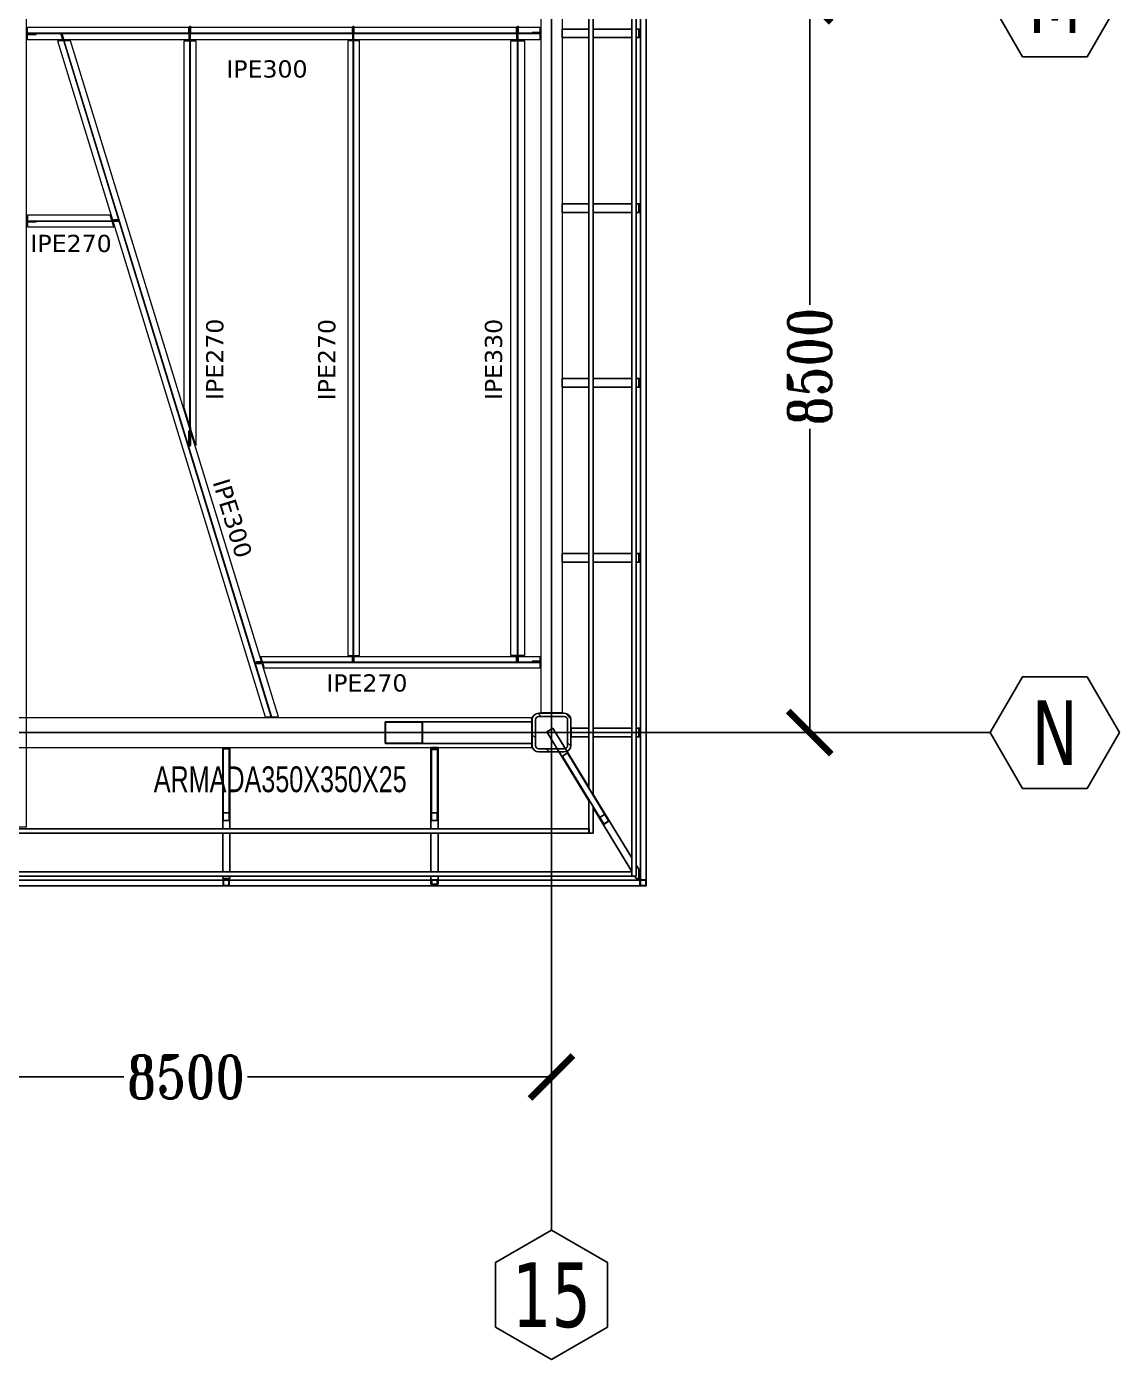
# Model space of a CAD drawing. Header units: millimetres. Extents: x -1702 to 79495, y -21906 to 33736.
# Drawn here: x 66798 to 79495, y -7280 to 8200 of the extents above; entities that cross this region are included whole.
import ezdxf
from ezdxf.enums import TextEntityAlignment as Align

# ---------------------------------------------------------------- set-up
doc = ezdxf.new("R2010")
doc.units = ezdxf.units.MM
doc.header["$LTSCALE"] = 0.9
for name, color, linetype, lineweight in [('0-1', 7, 'Continuous', 5), ('A_ALMA', 8, 'Continuous', 5), ('E_COLUMNAS-1', 254, 'Continuous', 25), ('E_COLUMNAS-2', 1, 'Continuous', 9), ('E_COLUMNAS-3', 1, 'Continuous', 35), ('E_COLUMNAS-4', 1, 'Continuous', 25), ('E_TEXTO', 3, 'Continuous', 9), ('E_VIGAS', 8, 'Continuous', 9), ('E_VIGAS-1', 5, 'Continuous', 25), ('E_VIGAS-2', 10, 'Continuous', 25), ('E_VIGAS-3', 5, 'Continuous', 25), ('HCB-VIGAS', 4, 'Continuous', 15), ('S-COLS-HDLN-1', 52, 'Continuous', 9), ('VIGAS_HCB', 4, 'Continuous', 15)]:
    doc.layers.add(name, color=color, linetype=linetype, lineweight=lineweight)
for name, color, linetype in [('COTAS', 8, 'Continuous'), ('HCB-EJES', 1, 'Continuous'), ('HCB-ROTULOS', 2, 'Continuous')]:
    doc.layers.add(name, color=color, linetype=linetype)
doc.styles.add('Arial Narrow', font='', dxfattribs={"width": 0.85, "height": 0.3})
doc.styles.add('ROMANT', font='romant.shx', dxfattribs={"width": 0.8})
doc.styles.add('VERDANA', font='verdana.ttf')
doc.styles.get('Arial Narrow').set_extended_font_data('Arial Narrow')
doc.dimstyles.new('1.125', dxfattribs={"dimscale": 0, "dimtxt": 500, "dimasz": 500, "dimexe": 4, "dimexo": 4, "dimgap": 15, "dimtad": 0, "dimdec": 0, "dimzin": 4, "dimdsep": 46, "dimtxsty": 'ROMANT', "dimblk": 'ARCHTICK', "dimcen": -10, "dimclrd": 256, "dimclrt": 3, "dimadec": 0, "dimazin": 0, "dimtfac": 1, "dimtdec": 0, "dimtix": 1, "dimtmove": 0, "dimatfit": 0, "dimldrblk": 'OBLIQUE', "dimfxl": 0.05, "dimtolj": 1, "dimtzin": 0, "dimarcsym": 0})

# ---------------------------------------------------------------- blocks, each defined once
blk = doc.blocks.new('EST_SFM_VIGA-METALICA-SECCION-C - EST_SFM_VIGA-METALICA-UPN100-1529792-_42_00m_N_E_-NIVEL-11 DOC')
at = {"layer": 'E_VIGAS-2'}
for p, q in [((13.831, 0.032), (-13.129, 0.032)), ((14.268, 0.032), (13.965, 0.032)), ((14.269, 0.032), (14.269, -0.018)), ((-13.047, -0.018), (13.749, -0.018)), ((13.882, -0.018), (14.269, -0.018))]:
    blk.add_line(p, q, dxfattribs=at)
blk = doc.blocks.new('EST_SFM_VIGA-METALICA-SECCION-C - EST_SFM_VIGA-METALICA-UPN100-1530878-_42_00m_N_E_-NIVEL-11 DOC')
at = {"layer": 'E_VIGAS-2'}
for p, q in [((14.54, 0.018), (-14.294, 0.018)), ((14.54, 0.018), (14.54, -0.032)), ((-14.294, -0.032), (14.54, -0.032))]:
    blk.add_line(p, q, dxfattribs=at)
blk = doc.blocks.new('EST_SFM_VIGA-METALICA-SECCION-C - EST_SFM_VIGA-METALICA-UPN160-1529890-_42_00m_N_E_-NIVEL-11 DOC')
at = {"layer": 'E_VIGAS-1'}
for p, q in [((14.442, 0.018), (-14.49, 0.018)), ((14.506, 0.018), (14.5, 0.018)), ((14.506, 0.018), (14.506, 0.013)), ((-14.485, -0.047), (14.437, -0.047)), ((14.438, -0.047), (14.504, -0.047))]:
    blk.add_line(p, q, dxfattribs=at)
blk = doc.blocks.new('EST_SFM_VIGA-METALICA-SECCION-C - EST_SFM_VIGA-METALICA-UPN100-1527742-_42_00m_N_E_-NIVEL-11 DOC')
at = {"layer": 'E_VIGAS-2'}
for p, q in [((34.044, 0.018), (-34.827, 0.018)), ((34.044, 0.018), (34.044, -0.032)), ((-34.827, -0.032), (34.044, -0.032))]:
    blk.add_line(p, q, dxfattribs=at)
blk = doc.blocks.new('EST_SFM_VIGA-METALICA-SECCION-C - EST_SFM_VIGA-METALICA-UPN100-1527772-_42_00m_N_E_-NIVEL-11 DOC')
at = {"layer": 'E_VIGAS-2'}
for p, q in [((34.942, 0.032), (-34.929, 0.032)), ((34.942, 0.032), (34.942, -0.018)), ((-34.929, -0.018), (34.942, -0.018))]:
    blk.add_line(p, q, dxfattribs=at)
blk = doc.blocks.new('EST_SFM_VIGA-METALICA-SECCION-C - EST_SFM_VIGA-METALICA-UPN160-1579051-_42_00m_N_E_-NIVEL-11 DOC')
at = {"layer": 'E_VIGAS-1'}
for p, q in [((30.107, 0.047), (-30.264, 0.047)), ((30.175, 0.047), (30.109, 0.047)), ((32.521, 0.047), (30.176, 0.047)), ((34.951, 0.047), (32.603, 0.047)), ((34.955, 0.047), (34.952, 0.047)), ((34.955, 0.047), (34.955, -0.016)), ((-30.269, -0.018), (30.113, -0.018)), ((30.171, -0.018), (32.533, -0.018)), ((32.591, -0.018), (34.955, -0.018))]:
    blk.add_line(p, q, dxfattribs=at)
blk = doc.blocks.new('EST_SCM_COLUMNA-METALICA-SECCION-CUADRADA - EST_SCM_COLUMNA-TUBULAR-CUADRADA_PTEØ_70x70 e_3mm-1587241-_42_00m_N_E_-NIVEL-11 DOC')
at = {"layer": 'E_COLUMNAS-1'}
for p, q in [((-0.035, 0.029), (-0.035, -0.029)), ((-0.032, -0.029), (-0.032, 0.029)), ((0.029, 0.035), (-0.029, 0.035)), ((-0.029, 0.032), (0.029, 0.032)), ((0.032, 0.029), (0.032, -0.029)), ((0.035, -0.029), (0.035, 0.029)), ((0.029, -0.032), (-0.029, -0.032)), ((-0.029, -0.035), (0.029, -0.035))]:
    blk.add_line(p, q, dxfattribs=at)
for centre, radius, start, end in [((-0.029, 0.029), 0.006, 90, 180), ((-0.029, 0.029), 0.003, 90, 180), ((0.029, 0.029), 0.006, 360, 90), ((0.029, 0.029), 0.003, 0, 90), ((-0.029, -0.029), 0.006, 180, 270), ((-0.029, -0.029), 0.003, 180, 270), ((0.029, -0.029), 0.006, 270, 360), ((0.029, -0.029), 0.003, 270, 360), ((0.029, -0.029), 0.006, 280, 350), ((0.029, -0.029), 0.003, 300, 330)]:
    blk.add_arc(centre, radius, start, end, dxfattribs=at)
blk = doc.blocks.new('EST_SCM_COLUMNA-METALICA-SECCION-CUADRADA - EST_SCM_COLUMNA-TUBULAR-CUADRADA_PTEØ_70x70 e_3mm-V5-_42_00m_N_E_-NIVEL-11 DOC')
at = {"layer": 'E_COLUMNAS-1'}
for p, q in [((-0.035, 0.029), (-0.035, -0.029)), ((-0.032, -0.029), (-0.032, 0.029)), ((0.029, 0.035), (-0.029, 0.035)), ((-0.029, 0.032), (0.029, 0.032)), ((0.032, 0.029), (0.032, -0.029)), ((0.035, -0.029), (0.035, 0.029)), ((0.029, -0.032), (-0.029, -0.032)), ((-0.029, -0.035), (0.029, -0.035))]:
    blk.add_line(p, q, dxfattribs=at)
for centre, radius, start, end in [((-0.029, 0.029), 0.006, 90, 180), ((-0.029, 0.029), 0.003, 90, 180), ((0.029, 0.029), 0.006, 360, 90), ((0.029, 0.029), 0.003, 0, 90), ((-0.029, -0.029), 0.006, 180, 270), ((-0.029, -0.029), 0.006, 190, 270), ((-0.029, -0.029), 0.003, 180, 270), ((-0.029, -0.029), 0.003, 210, 270), ((0.029, -0.029), 0.006, 270, 360), ((0.029, -0.029), 0.003, 270, 360), ((0.029, -0.029), 0.006, 270, 350), ((0.029, -0.029), 0.003, 270, 330)]:
    blk.add_arc(centre, radius, start, end, dxfattribs=at)
blk = doc.blocks.new('EST_SCM_COLUMNA-METALICA-SECCION-CUADRADA - EST_SCM_COLUMNA-TUBULAR-CUADRADA_PTEØ_70x70 e_3mm-V10-_42_00m_N_E_-NIVEL-11 DOC')
at = {"layer": 'E_COLUMNAS-2'}
h = blk.add_hatch(dxfattribs=at)
h.set_pattern_fill('FP_5', color=256, style=0, pattern_type=2)
h.set_pattern_definition([(315, (-7.522, 138.917), (0.15909903, 0.15909903), [])])
h.paths.add_polyline_path([(-0.029, 0.035), (-0.033, 0.033), (-0.035, 0.029), (-0.031, 0.031)])
h.paths.add_polyline_path([(0.029, 0.035), (0.031, 0.031), (0.035, 0.029), (0.033, 0.033)])
h.paths.add_polyline_path([(-0.02, 0.035), (-0.029, 0.035), (-0.029, 0.032), (0.029, 0.032), (0.029, 0.035)])
h.paths.add_polyline_path([(0.035, -0.029), (0.031, -0.031), (0.029, -0.035), (0.033, -0.033)])
h.paths.add_polyline_path([(0.032, 0.029), (0.032, -0.029), (0.035, -0.029), (0.035, 0.029)])
h.paths.add_polyline_path([(-0.035, -0.029), (-0.033, -0.033), (-0.029, -0.035), (-0.031, -0.031)])
h.paths.add_polyline_path([(-0.035, 0.029), (-0.035, -0.029), (-0.032, -0.029), (-0.032, 0.029)])
h.paths.add_polyline_path([(0.029, -0.032), (-0.029, -0.032), (-0.029, -0.035), (0.029, -0.035)])
at = {"layer": 'E_COLUMNAS-1'}
for p, q in [((-0.035, 0.029), (-0.035, -0.029)), ((-0.032, -0.029), (-0.032, 0.029)), ((0.029, 0.035), (-0.029, 0.035)), ((-0.029, 0.032), (0.029, 0.032)), ((0.032, 0.029), (0.032, -0.029)), ((0.035, -0.029), (0.035, 0.029)), ((0.029, -0.032), (-0.029, -0.032)), ((-0.029, -0.035), (0.029, -0.035))]:
    blk.add_line(p, q, dxfattribs=at)
for centre, radius, start, end in [((-0.029, 0.029), 0.006, 90, 180), ((-0.029, 0.029), 0.003, 90, 180), ((0.029, 0.029), 0.006, 360, 90), ((0.029, 0.029), 0.003, 0, 90), ((-0.029, -0.029), 0.006, 180, 270), ((-0.029, -0.029), 0.003, 180, 270), ((0.029, -0.029), 0.006, 270, 360), ((0.029, -0.029), 0.003, 270, 360)]:
    blk.add_arc(centre, radius, start, end, dxfattribs=at)
blk = doc.blocks.new('DCTIB_CNI_EST_MOD-1A-FAC_0001_rvt-1-_42_00m_N_E_-NIVEL-11 DOC')
at = {"layer": 'E_VIGAS-1'}
for p, q in [((-6.038, 148.735), (-6.038, 148.835)), ((-6.038, 148.835), (-5.727, 148.835)), ((-5.677, 148.835), (-5.227, 148.835)), ((-5.177, 148.835), (-5.149, 148.835)), ((-5.149, 148.835), (-5.149, 148.735)), ((-5.149, 148.835), (-5.148, 148.835)), ((-5.149, 148.735), (-5.149, 148.835)), ((-5.129, 148.835), (-5.148, 148.835)), ((-5.148, 148.835), (-5.148, 148.798)), ((-5.148, 148.788), (-5.143, 148.788)), ((-5.143, 148.788), (-5.148, 148.788)), ((-5.148, 148.788), (-5.143, 148.788)), ((-5.143, 148.782), (-5.148, 148.782)), ((-5.143, 148.782), (-5.148, 148.782)), ((-5.148, 148.782), (-5.143, 148.782)), ((-5.148, 148.772), (-5.148, 148.735)), ((-5.143, 148.788), (-5.129, 148.788)), ((-5.129, 148.782), (-5.143, 148.782)), ((-6.038, 148.735), (-5.727, 148.735)), ((-5.677, 148.735), (-5.227, 148.735)), ((-5.177, 148.735), (-5.149, 148.735)), ((-5.148, 148.735), (-5.149, 148.735)), ((-5.148, 148.735), (-5.129, 148.735)), ((-6.037, 146.704), (-6.037, 146.804)), ((-5.727, 146.804), (-6.037, 146.804)), ((-5.227, 146.804), (-5.677, 146.804)), ((-5.149, 146.804), (-5.177, 146.804)), ((-5.149, 146.804), (-5.149, 146.704)), ((-5.149, 146.704), (-5.149, 146.804)), ((-5.149, 146.804), (-5.148, 146.804)), ((-5.148, 146.804), (-5.148, 146.767)), ((-5.129, 146.804), (-5.148, 146.804)), ((-5.148, 146.757), (-5.143, 146.757)), ((-5.143, 146.757), (-5.148, 146.757)), ((-5.148, 146.757), (-5.143, 146.757)), ((-5.143, 146.757), (-5.129, 146.757)), ((-5.727, 146.704), (-6.037, 146.704)), ((-5.227, 146.704), (-5.677, 146.704)), ((-5.149, 146.704), (-5.177, 146.704)), ((-5.148, 146.704), (-5.149, 146.704)), ((-5.143, 146.752), (-5.148, 146.752)), ((-5.143, 146.752), (-5.148, 146.752)), ((-5.148, 146.752), (-5.143, 146.752)), ((-5.148, 146.742), (-5.148, 146.704)), ((-5.148, 146.704), (-5.129, 146.704)), ((-5.129, 146.752), (-5.143, 146.752)), ((-6.038, 144.674), (-6.038, 144.774)), ((-6.038, 144.774), (-5.727, 144.774)), ((-5.677, 144.774), (-5.227, 144.774)), ((-5.177, 144.774), (-5.149, 144.774)), ((-5.149, 144.774), (-5.149, 144.674)), ((-5.149, 144.774), (-5.148, 144.774)), ((-5.149, 144.674), (-5.149, 144.774)), ((-5.129, 144.774), (-5.148, 144.774)), ((-5.148, 144.774), (-5.148, 144.736)), ((-6.038, 144.674), (-5.727, 144.674)), ((-5.677, 144.674), (-5.227, 144.674)), ((-5.177, 144.674), (-5.149, 144.674)), ((-5.148, 144.674), (-5.149, 144.674)), ((-5.148, 144.726), (-5.143, 144.726)), ((-5.143, 144.726), (-5.148, 144.726)), ((-5.148, 144.726), (-5.143, 144.726)), ((-5.143, 144.721), (-5.148, 144.721)), ((-5.143, 144.721), (-5.148, 144.721)), ((-5.148, 144.721), (-5.143, 144.721)), ((-5.148, 144.711), (-5.148, 144.674)), ((-5.148, 144.674), (-5.129, 144.674)), ((-5.143, 144.726), (-5.129, 144.726)), ((-5.129, 144.721), (-5.143, 144.721)), ((-6.037, 142.643), (-6.037, 142.743)), ((-5.727, 142.743), (-6.037, 142.743)), ((-5.227, 142.743), (-5.677, 142.743)), ((-5.149, 142.743), (-5.177, 142.743)), ((-5.149, 142.743), (-5.149, 142.643)), ((-5.149, 142.643), (-5.149, 142.743)), ((-5.149, 142.743), (-5.148, 142.743)), ((-5.148, 142.743), (-5.148, 142.706)), ((-5.129, 142.743), (-5.148, 142.743)), ((-5.727, 142.643), (-6.037, 142.643)), ((-5.227, 142.643), (-5.677, 142.643)), ((-5.149, 142.643), (-5.177, 142.643)), ((-5.148, 142.643), (-5.149, 142.643)), ((-5.148, 142.696), (-5.143, 142.696)), ((-5.143, 142.696), (-5.148, 142.696)), ((-5.148, 142.696), (-5.143, 142.696)), ((-5.143, 142.69), (-5.148, 142.69)), ((-5.143, 142.69), (-5.148, 142.69)), ((-5.148, 142.69), (-5.143, 142.69)), ((-5.148, 142.68), (-5.148, 142.643)), ((-5.148, 142.643), (-5.129, 142.643)), ((-5.143, 142.696), (-5.129, 142.696)), ((-5.129, 142.69), (-5.143, 142.69)), ((-6.215, 140.67), (-6.145, 140.712)), ((-6.215, 140.67), (-5.727, 139.869)), ((-6.145, 140.712), (-5.727, 140.027)), ((-5.934, 140.612), (-5.934, 140.712)), ((-5.934, 140.712), (-5.727, 140.712)), ((-5.934, 140.612), (-5.727, 140.612)), ((-5.677, 140.712), (-5.227, 140.712)), ((-5.677, 140.612), (-5.227, 140.612)), ((-5.177, 140.712), (-5.149, 140.712)), ((-5.177, 140.612), (-5.149, 140.612)), ((-5.149, 140.712), (-5.149, 140.612)), ((-5.149, 140.712), (-5.148, 140.712)), ((-5.149, 140.612), (-5.149, 140.712)), ((-5.148, 140.612), (-5.149, 140.612)), ((-5.129, 140.712), (-5.148, 140.712)), ((-5.148, 140.712), (-5.148, 140.675)), ((-5.148, 140.665), (-5.143, 140.665)), ((-5.143, 140.665), (-5.148, 140.665)), ((-5.148, 140.665), (-5.143, 140.665)), ((-5.143, 140.66), (-5.148, 140.66)), ((-5.143, 140.66), (-5.148, 140.66)), ((-5.148, 140.66), (-5.143, 140.66)), ((-5.148, 140.65), (-5.148, 140.612)), ((-5.148, 140.612), (-5.129, 140.612)), ((-5.143, 140.665), (-5.129, 140.665)), ((-5.129, 140.66), (-5.143, 140.66)), ((-9.983, 140.487), (-9.901, 140.487)), ((-9.983, 140.487), (-9.983, 139.545)), ((-9.977, 140.468), (-9.977, 139.727)), ((-9.91, 140.472), (-9.974, 140.472)), ((-9.907, 139.727), (-9.907, 140.468)), ((-9.901, 140.487), (-9.901, 139.545)), ((-7.563, 140.488), (-7.535, 140.488)), ((-7.563, 140.487), (-7.481, 140.487)), ((-7.563, 139.545), (-7.563, 140.487)), ((-7.557, 140.464), (-7.557, 139.727)), ((-7.49, 140.468), (-7.554, 140.468)), ((-7.525, 140.488), (-7.525, 140.487)), ((-7.519, 140.488), (-7.525, 140.488)), ((-7.52, 140.487), (-7.52, 140.488)), ((-7.509, 140.488), (-7.481, 140.488)), ((-7.487, 139.727), (-7.487, 140.464)), ((-7.481, 139.545), (-7.481, 140.487)), ((-5.979, 140.423), (-6.033, 140.389)), ((-5.542, 139.711), (-5.974, 140.421)), ((-6.034, 140.384), (-5.602, 139.675)), ((-5.677, 139.944), (-5.227, 139.206)), ((-9.977, 139.727), (-9.977, 139.645)), ((-9.976, 139.731), (-9.976, 139.727)), ((-9.976, 139.645), (-9.976, 139.727)), ((-9.976, 139.652), (-9.976, 139.645)), ((-9.91, 139.731), (-9.974, 139.731)), ((-9.974, 139.729), (-9.91, 139.729)), ((-9.91, 139.643), (-9.974, 139.643)), ((-9.974, 139.641), (-9.91, 139.641)), ((-9.909, 139.727), (-9.909, 139.731)), ((-9.909, 139.727), (-9.909, 139.645)), ((-9.909, 139.645), (-9.909, 139.652)), ((-9.907, 139.645), (-9.907, 139.727)), ((-7.557, 139.727), (-7.557, 139.645)), ((-7.556, 139.731), (-7.556, 139.727)), ((-7.556, 139.645), (-7.556, 139.727)), ((-7.556, 139.652), (-7.556, 139.645)), ((-7.49, 139.731), (-7.554, 139.731)), ((-7.554, 139.729), (-7.49, 139.729)), ((-7.49, 139.643), (-7.554, 139.643)), ((-7.554, 139.641), (-7.49, 139.641)), ((-7.489, 139.727), (-7.489, 139.731)), ((-7.489, 139.727), (-7.489, 139.645)), ((-7.489, 139.645), (-7.489, 139.652)), ((-7.487, 139.645), (-7.487, 139.727)), ((-5.677, 139.787), (-5.227, 139.048)), ((-5.602, 139.679), (-5.6, 139.676)), ((-5.602, 139.675), (-5.556, 139.601)), ((-5.547, 139.713), (-5.601, 139.68)), ((-5.6, 139.678), (-5.545, 139.712)), ((-5.555, 139.602), (-5.6, 139.676)), ((-5.498, 139.634), (-5.553, 139.601)), ((-5.543, 139.711), (-5.545, 139.714)), ((-5.543, 139.711), (-5.498, 139.637)), ((-5.497, 139.637), (-5.542, 139.711)), ((-5.498, 139.637), (-5.502, 139.644)), ((-9.983, 139.495), (-9.983, 139.045)), ((-9.901, 139.495), (-9.901, 139.045)), ((-7.563, 139.045), (-7.563, 139.495)), ((-7.481, 139.045), (-7.481, 139.495)), ((-5.56, 139.609), (-5.555, 139.602)), ((-5.552, 139.599), (-5.497, 139.632)), ((-5.177, 139.124), (-5.149, 139.078)), ((-5.149, 138.967), (-5.149, 139.078)), ((-5.148, 139.076), (-5.148, 139.023)), ((-5.129, 139.033), (-5.148, 139.065)), ((-9.983, 138.995), (-9.983, 138.967)), ((-9.901, 138.967), (-9.983, 138.967)), ((-9.983, 138.967), (-9.901, 138.967)), ((-9.983, 138.966), (-9.983, 138.967)), ((-9.955, 138.966), (-9.983, 138.966)), ((-9.945, 138.961), (-9.945, 138.966)), ((-9.945, 138.952), (-9.945, 138.961)), ((-9.945, 138.947), (-9.945, 138.949)), ((-9.94, 138.966), (-9.94, 138.961)), ((-9.94, 138.961), (-9.94, 138.952)), ((-9.94, 138.949), (-9.94, 138.947)), ((-9.901, 138.966), (-9.929, 138.966)), ((-9.901, 138.995), (-9.901, 138.967)), ((-9.901, 138.967), (-9.901, 138.966)), ((-7.563, 138.9), (-7.563, 138.995)), ((-7.557, 138.9), (-7.563, 138.9)), ((-7.49, 138.9), (-7.554, 138.9)), ((-7.481, 138.9), (-7.487, 138.9)), ((-7.481, 138.9), (-7.481, 138.995)), ((-5.194, 138.995), (-5.177, 138.967)), ((-5.149, 138.967), (-5.177, 138.967)), ((-5.177, 138.967), (-5.149, 138.967)), ((-5.148, 138.966), (-5.177, 138.966)), ((-5.17, 138.966), (-5.158, 138.947)), ((-5.153, 138.95), (-5.153, 138.952)), ((-5.152, 138.955), (-5.151, 138.957)), ((-5.15, 138.959), (-5.149, 138.961)), ((-5.148, 138.972), (-5.148, 138.966)), ((-5.148, 138.966), (-5.148, 138.972)), ((-5.146, 138.999), (-5.143, 138.994)), ((-5.143, 138.984), (-5.146, 138.99))]:
    blk.add_line(p, q, dxfattribs=at)
at = {"layer": 'E_VIGAS-1', "flags": 128}
for points in [[(-9.974, 140.472), (-9.975, 140.471), (-9.975, 140.471), (-9.976, 140.471), (-9.976, 140.47), (-9.977, 140.469), (-9.977, 140.469), (-9.977, 140.468)], [(-9.907, 140.468), (-9.907, 140.469), (-9.907, 140.469), (-9.908, 140.47), (-9.908, 140.471), (-9.909, 140.471), (-9.909, 140.471), (-9.91, 140.472)], [(-7.554, 140.468), (-7.555, 140.467), (-7.555, 140.467), (-7.556, 140.467), (-7.556, 140.466), (-7.557, 140.465), (-7.557, 140.465), (-7.557, 140.464)], [(-7.487, 140.464), (-7.487, 140.465), (-7.487, 140.465), (-7.488, 140.466), (-7.488, 140.467), (-7.489, 140.467), (-7.489, 140.467), (-7.49, 140.468)], [(-5.979, 140.423), (-5.978, 140.423), (-5.977, 140.423), (-5.977, 140.423), (-5.976, 140.423), (-5.975, 140.422), (-5.974, 140.422), (-5.974, 140.421)], [(-6.034, 140.384), (-6.034, 140.385), (-6.034, 140.386), (-6.034, 140.387), (-6.034, 140.388), (-6.034, 140.388), (-6.034, 140.389), (-6.033, 140.389)], [(-9.974, 139.731), (-9.975, 139.731), (-9.975, 139.731), (-9.976, 139.73), (-9.976, 139.73), (-9.977, 139.729), (-9.977, 139.728), (-9.977, 139.727)], [(-9.977, 139.645), (-9.977, 139.644), (-9.977, 139.643), (-9.976, 139.642), (-9.976, 139.641), (-9.975, 139.641), (-9.975, 139.641), (-9.974, 139.641)], [(-9.976, 139.727), (-9.976, 139.728), (-9.975, 139.728), (-9.975, 139.728), (-9.975, 139.729), (-9.975, 139.729), (-9.974, 139.729), (-9.974, 139.729)], [(-9.974, 139.643), (-9.974, 139.643), (-9.975, 139.643), (-9.975, 139.643), (-9.975, 139.643), (-9.975, 139.644), (-9.976, 139.644), (-9.976, 139.645)], [(-9.907, 139.727), (-9.907, 139.728), (-9.907, 139.729), (-9.908, 139.73), (-9.908, 139.73), (-9.909, 139.731), (-9.909, 139.731), (-9.91, 139.731)], [(-9.91, 139.729), (-9.91, 139.729), (-9.909, 139.729), (-9.909, 139.729), (-9.909, 139.728), (-9.909, 139.728), (-9.909, 139.728), (-9.909, 139.727)], [(-9.91, 139.641), (-9.909, 139.641), (-9.909, 139.641), (-9.908, 139.641), (-9.908, 139.642), (-9.907, 139.643), (-9.907, 139.644), (-9.907, 139.645)], [(-9.909, 139.645), (-9.909, 139.644), (-9.909, 139.644), (-9.909, 139.643), (-9.909, 139.643), (-9.909, 139.643), (-9.91, 139.643), (-9.91, 139.643)], [(-7.554, 139.731), (-7.555, 139.731), (-7.555, 139.731), (-7.556, 139.73), (-7.556, 139.73), (-7.557, 139.729), (-7.557, 139.728), (-7.557, 139.727)], [(-7.557, 139.645), (-7.557, 139.644), (-7.557, 139.643), (-7.556, 139.642), (-7.556, 139.641), (-7.555, 139.641), (-7.555, 139.641), (-7.554, 139.641)], [(-7.556, 139.727), (-7.556, 139.728), (-7.555, 139.728), (-7.555, 139.728), (-7.555, 139.729), (-7.555, 139.729), (-7.554, 139.729), (-7.554, 139.729)], [(-7.554, 139.643), (-7.554, 139.643), (-7.555, 139.643), (-7.555, 139.643), (-7.555, 139.643), (-7.555, 139.644), (-7.556, 139.644), (-7.556, 139.645)], [(-7.487, 139.727), (-7.487, 139.728), (-7.487, 139.729), (-7.488, 139.73), (-7.488, 139.73), (-7.489, 139.731), (-7.489, 139.731), (-7.49, 139.731)], [(-7.49, 139.729), (-7.49, 139.729), (-7.489, 139.729), (-7.489, 139.729), (-7.489, 139.728), (-7.489, 139.728), (-7.489, 139.728), (-7.489, 139.727)], [(-7.49, 139.641), (-7.489, 139.641), (-7.489, 139.641), (-7.488, 139.641), (-7.488, 139.642), (-7.487, 139.643), (-7.487, 139.644), (-7.487, 139.645)], [(-7.489, 139.645), (-7.489, 139.644), (-7.489, 139.644), (-7.489, 139.643), (-7.489, 139.643), (-7.489, 139.643), (-7.49, 139.643), (-7.49, 139.643)], [(-5.601, 139.68), (-5.602, 139.68), (-5.602, 139.679), (-5.602, 139.678), (-5.602, 139.678), (-5.602, 139.677), (-5.602, 139.676), (-5.602, 139.675)], [(-5.6, 139.676), (-5.601, 139.676), (-5.601, 139.677), (-5.601, 139.677), (-5.601, 139.678), (-5.601, 139.678), (-5.6, 139.678), (-5.6, 139.678)], [(-5.542, 139.711), (-5.542, 139.712), (-5.543, 139.713), (-5.544, 139.713), (-5.544, 139.714), (-5.545, 139.714), (-5.546, 139.714), (-5.547, 139.713)], [(-5.545, 139.712), (-5.545, 139.712), (-5.545, 139.712), (-5.544, 139.712), (-5.544, 139.712), (-5.544, 139.711), (-5.543, 139.711), (-5.543, 139.711)], [(-5.498, 139.637), (-5.498, 139.636), (-5.498, 139.636), (-5.498, 139.635), (-5.498, 139.635), (-5.498, 139.635), (-5.498, 139.634), (-5.498, 139.634)], [(-5.497, 139.632), (-5.497, 139.633), (-5.496, 139.633), (-5.496, 139.634), (-5.496, 139.635), (-5.496, 139.636), (-5.496, 139.636), (-5.497, 139.637)], [(-5.556, 139.601), (-5.556, 139.6), (-5.555, 139.6), (-5.555, 139.599), (-5.554, 139.599), (-5.553, 139.599), (-5.552, 139.599), (-5.552, 139.599)], [(-5.553, 139.601), (-5.553, 139.601), (-5.553, 139.601), (-5.554, 139.601), (-5.554, 139.601), (-5.554, 139.601), (-5.555, 139.601), (-5.555, 139.601), (-5.555, 139.602)], [(-5.149, 139.078), (-5.149, 139.077), (-5.148, 139.076)], [(-5.177, 138.966), (-5.177, 138.967), (-5.177, 138.967)], [(-5.154, 138.947), (-5.153, 138.951), (-5.152, 138.956), (-5.149, 138.96), (-5.146, 138.964), (-5.142, 138.968), (-5.138, 138.97), (-5.135, 138.971)], [(-5.143, 138.994), (-5.138, 138.987), (-5.133, 138.978), (-5.129, 138.971)], [(-5.129, 138.961), (-5.133, 138.968), (-5.138, 138.977), (-5.143, 138.984)]]:
    blk.add_lwpolyline(points, dxfattribs=at)
at = {"layer": 'E_VIGAS-1'}
for centre, radius, start, end in [((-9.971, 138.946), 0.006, 90, 170), ((-9.971, 138.946), 0.006, 90, 170), ((-9.971, 138.946), 0.003, 90, 150), ((-9.971, 138.946), 0.003, 90, 150), ((-9.913, 138.946), 0.006, 10, 90), ((-9.913, 138.946), 0.006, 10, 90), ((-9.913, 138.946), 0.003, 30, 90), ((-9.913, 138.946), 0.003, 30, 90), ((-5.128, 138.946), 0.006, 100, 170), ((-5.128, 138.946), 0.006, 100, 170), ((-5.128, 138.946), 0.003, 120, 150), ((-5.128, 138.946), 0.003, 120, 150)]:
    blk.add_arc(centre, radius, start, end, dxfattribs=at)
for centre, start_param, end_param in [((-7.535, 140.488), 0, 1.570796), ((-7.535, 140.487), 4.974188, 5.497787), ((-7.535, 140.487), 5.759587, 6.283185), ((-7.509, 140.488), 1.570796, 3.141593), ((-7.509, 140.487), 3.141593, 3.665191), ((-7.509, 140.487), 3.926991, 4.45059)]:
    blk.add_ellipse(centre, major_axis=(0.0107, 0), ratio=0.003149, start_param=start_param, end_param=end_param, dxfattribs=at)
for points, knots in [([(-5.148, 148.798), (-5.148, 148.797), (-5.148, 148.795), (-5.147, 148.793), (-5.147, 148.791), (-5.146, 148.789), (-5.145, 148.788), (-5.143, 148.788), (-5.143, 148.788)], [0, 0, 0, 0, 0.142857, 0.285714, 0.428571, 0.571429, 0.785714, 1, 1, 1, 1]), ([(-5.143, 148.782), (-5.143, 148.782), (-5.144, 148.782), (-5.145, 148.781), (-5.146, 148.78), (-5.147, 148.779), (-5.147, 148.778), (-5.147, 148.777), (-5.148, 148.775), (-5.148, 148.774), (-5.148, 148.772)], [0, 0, 0, 0, 0.142857, 0.285714, 0.428571, 0.571429, 0.678571, 0.732143, 0.785714, 1, 1, 1, 1]), ([(-5.148, 146.767), (-5.148, 146.766), (-5.148, 146.765), (-5.147, 146.762), (-5.147, 146.76), (-5.146, 146.759), (-5.145, 146.757), (-5.143, 146.757), (-5.143, 146.757)], [0, 0, 0, 0, 0.142857, 0.285714, 0.428571, 0.571429, 0.785714, 1, 1, 1, 1]), ([(-5.143, 146.752), (-5.143, 146.752), (-5.144, 146.751), (-5.145, 146.751), (-5.146, 146.75), (-5.147, 146.748), (-5.147, 146.747), (-5.147, 146.746), (-5.148, 146.744), (-5.148, 146.743), (-5.148, 146.742)], [0, 0, 0, 0, 0.142857, 0.285714, 0.428571, 0.571429, 0.678571, 0.732143, 0.785714, 1, 1, 1, 1]), ([(-5.148, 144.736), (-5.148, 144.735), (-5.148, 144.734), (-5.147, 144.732), (-5.147, 144.73), (-5.146, 144.728), (-5.145, 144.727), (-5.143, 144.726), (-5.143, 144.726)], [0, 0, 0, 0, 0.142857, 0.285714, 0.428571, 0.571429, 0.785714, 1, 1, 1, 1]), ([(-5.143, 144.721), (-5.143, 144.721), (-5.144, 144.721), (-5.145, 144.72), (-5.146, 144.719), (-5.147, 144.718), (-5.147, 144.716), (-5.147, 144.715), (-5.148, 144.714), (-5.148, 144.712), (-5.148, 144.711)], [0, 0, 0, 0, 0.142857, 0.285714, 0.428571, 0.571429, 0.678571, 0.732143, 0.785714, 1, 1, 1, 1]), ([(-5.148, 142.706), (-5.148, 142.705), (-5.148, 142.703), (-5.147, 142.701), (-5.147, 142.699), (-5.146, 142.697), (-5.145, 142.696), (-5.143, 142.696), (-5.143, 142.696)], [0, 0, 0, 0, 0.142857, 0.285714, 0.428571, 0.571429, 0.785714, 1, 1, 1, 1]), ([(-5.143, 142.69), (-5.143, 142.69), (-5.144, 142.69), (-5.145, 142.69), (-5.146, 142.688), (-5.147, 142.687), (-5.147, 142.686), (-5.147, 142.685), (-5.148, 142.683), (-5.148, 142.682), (-5.148, 142.68)], [0, 0, 0, 0, 0.142857, 0.285714, 0.428571, 0.571429, 0.678571, 0.732143, 0.785714, 1, 1, 1, 1]), ([(-5.148, 140.675), (-5.148, 140.674), (-5.148, 140.673), (-5.147, 140.67), (-5.147, 140.669), (-5.146, 140.667), (-5.145, 140.665), (-5.143, 140.665), (-5.143, 140.665)], [0, 0, 0, 0, 0.142857, 0.285714, 0.428571, 0.571429, 0.785714, 1, 1, 1, 1]), ([(-5.143, 140.66), (-5.143, 140.66), (-5.144, 140.66), (-5.145, 140.659), (-5.146, 140.658), (-5.147, 140.656), (-5.147, 140.655), (-5.147, 140.654), (-5.148, 140.652), (-5.148, 140.651), (-5.148, 140.65)], [0, 0, 0, 0, 0.142857, 0.285714, 0.428571, 0.571429, 0.678571, 0.732143, 0.785714, 1, 1, 1, 1]), ([(-5.148, 139.023), (-5.148, 139.021), (-5.148, 139.018), (-5.148, 139.014), (-5.147, 139.009), (-5.147, 139.004), (-5.145, 138.998), (-5.143, 138.995), (-5.143, 138.994)], [0, 0, 0, 0, 0.142857, 0.285714, 0.428571, 0.571429, 0.857143, 1, 1, 1, 1]), ([(-9.945, 138.961), (-9.945, 138.962), (-9.945, 138.963), (-9.947, 138.965), (-9.948, 138.965), (-9.95, 138.966), (-9.951, 138.966), (-9.952, 138.966), (-9.954, 138.966), (-9.955, 138.966)], [0, 0, 0, 0, 0.285714, 0.428571, 0.571429, 0.678571, 0.732143, 0.785714, 1, 1, 1, 1]), ([(-9.955, 138.966), (-9.954, 138.966), (-9.953, 138.966), (-9.95, 138.966), (-9.948, 138.965), (-9.946, 138.964), (-9.945, 138.963), (-9.945, 138.962), (-9.945, 138.961)], [0, 0, 0, 0, 0.142857, 0.285714, 0.428571, 0.571429, 0.785714, 1, 1, 1, 1]), ([(-9.94, 138.961), (-9.94, 138.962), (-9.939, 138.963), (-9.938, 138.965), (-9.936, 138.965), (-9.935, 138.966), (-9.934, 138.966), (-9.932, 138.966), (-9.93, 138.966), (-9.929, 138.966)], [0, 0, 0, 0, 0.285714, 0.428571, 0.571429, 0.678571, 0.732143, 0.785714, 1, 1, 1, 1]), ([(-9.929, 138.966), (-9.93, 138.966), (-9.931, 138.966), (-9.934, 138.966), (-9.936, 138.965), (-9.938, 138.964), (-9.939, 138.963), (-9.94, 138.962), (-9.94, 138.961)], [0, 0, 0, 0, 0.142857, 0.285714, 0.428571, 0.571429, 0.785714, 1, 1, 1, 1]), ([(-5.143, 138.984), (-5.143, 138.985), (-5.144, 138.986), (-5.144, 138.986), (-5.145, 138.987), (-5.145, 138.987), (-5.145, 138.987), (-5.146, 138.987), (-5.146, 138.987), (-5.146, 138.987), (-5.146, 138.986), (-5.147, 138.986), (-5.147, 138.985), (-5.147, 138.985), (-5.147, 138.985), (-5.147, 138.985), (-5.147, 138.985), (-5.147, 138.984), (-5.147, 138.984), (-5.147, 138.983), (-5.147, 138.982), (-5.147, 138.982), (-5.147, 138.982), (-5.147, 138.982), (-5.148, 138.982), (-5.148, 138.981), (-5.148, 138.98), (-5.148, 138.98), (-5.148, 138.979), (-5.148, 138.978), (-5.148, 138.977), (-5.148, 138.975), (-5.148, 138.973), (-5.148, 138.972)], [0, 0, 0, 0, 0.071429, 0.142857, 0.160714, 0.178571, 0.214286, 0.25, 0.285714, 0.321429, 0.357143, 0.392857, 0.410714, 0.419643, 0.428571, 0.4375, 0.446429, 0.464286, 0.5, 0.535714, 0.553571, 0.5625, 0.571429, 0.580357, 0.589286, 0.607143, 0.642857, 0.678571, 0.714286, 0.75, 0.785714, 0.857143, 1, 1, 1, 1]), ([(-5.148, 138.972), (-5.148, 138.973), (-5.148, 138.975), (-5.148, 138.977), (-5.148, 138.978), (-5.148, 138.979), (-5.148, 138.98), (-5.148, 138.98), (-5.148, 138.981), (-5.148, 138.982), (-5.147, 138.982), (-5.147, 138.982), (-5.147, 138.982)], [0, 0, 0, 0, 0.1428571, 0.2142857, 0.25, 0.2857143, 0.3214286, 0.3571429, 0.3928571, 0.4107143, 0.4196429, 0.4285714, 0.4285714, 0.4285714, 0.4285714]), ([(-5.146, 138.987), (-5.146, 138.987), (-5.146, 138.987), (-5.145, 138.987), (-5.145, 138.987), (-5.145, 138.987), (-5.144, 138.986), (-5.144, 138.986), (-5.143, 138.985), (-5.143, 138.984)], [0.7142857, 0.7142857, 0.7142857, 0.7142857, 0.75, 0.7857143, 0.8214286, 0.8392857, 0.8571429, 0.9285714, 1, 1, 1, 1])]:
    blk.add_open_spline(points, degree=3, knots=knots, dxfattribs=at)
for points in [[(-5.147, 139.009), (-5.147, 139.012), (-5.148, 139.016), (-5.148, 139.021), (-5.148, 139.023)], [(-5.149, 138.967), (-5.149, 138.967), (-5.149, 138.967), (-5.148, 138.966), (-5.148, 138.966)], [(-5.143, 138.994), (-5.144, 138.996), (-5.145, 138.999), (-5.146, 139.001)]]:
    blk.add_open_spline(points, degree=3, dxfattribs=at)
at = {"layer": 'E_VIGAS-2'}
for p, q in [((-5.177, 167.83), (-5.177, 138.995)), ((-5.177, 138.995), (-5.177, 167.83)), ((-5.727, 140.014), (-5.727, 166.81)), ((-5.727, 166.81), (-5.727, 140.014)), ((-5.727, 139.545), (-5.727, 139.881)), ((-5.727, 139.881), (-5.727, 139.545)), ((-74.597, 139.545), (-5.727, 139.545)), ((-5.727, 139.545), (-74.597, 139.545)), ((-5.177, 138.995), (-75.147, 138.995)), ((-75.147, 138.995), (-5.177, 138.995))]:
    blk.add_line(p, q, dxfattribs=at)
at = {"layer": 'E_VIGAS-1'}
for name, p, rotation in [('EST_SFM_VIGA-METALICA-SECCION-C - EST_SFM_VIGA-METALICA-UPN160-1529890-_42_00m_N_E_-NIVEL-11 DOC', (-5.082, 153.388), 269.9999999999999), ('EST_SCM_COLUMNA-METALICA-SECCION-CUADRADA - EST_SCM_COLUMNA-TUBULAR-CUADRADA_PTEØ_70x70 e_3mm-V5-_42_00m_N_E_-NIVEL-11 DOC', (-9.942, 138.917), 180), ('EST_SCM_COLUMNA-METALICA-SECCION-CUADRADA - EST_SCM_COLUMNA-TUBULAR-CUADRADA_PTEØ_70x70 e_3mm-V10-_42_00m_N_E_-NIVEL-11 DOC', (-7.522, 138.917), 180), ('EST_SCM_COLUMNA-METALICA-SECCION-CUADRADA - EST_SCM_COLUMNA-TUBULAR-CUADRADA_PTEØ_70x70 e_3mm-1587241-_42_00m_N_E_-NIVEL-11 DOC', (-5.099, 138.917), 180)]:
    blk.add_blockref(name, p, dxfattribs=dict(at, rotation=rotation))
blk.add_blockref('EST_SFM_VIGA-METALICA-SECCION-C - EST_SFM_VIGA-METALICA-UPN160-1579051-_42_00m_N_E_-NIVEL-11 DOC', (-40.084, 138.9), dxfattribs=at)
at = {"layer": 'E_VIGAS-2'}
for name, p, rotation in [('EST_SFM_VIGA-METALICA-SECCION-C - EST_SFM_VIGA-METALICA-UPN100-1530878-_42_00m_N_E_-NIVEL-11 DOC', (-5.195, 153.535), 270), ('EST_SFM_VIGA-METALICA-SECCION-C - EST_SFM_VIGA-METALICA-UPN100-1529792-_42_00m_N_E_-NIVEL-11 DOC', (-5.709, 153.763), 270.0000000000001)]:
    blk.add_blockref(name, p, dxfattribs=dict(at, rotation=rotation))
for name, p in [('EST_SFM_VIGA-METALICA-SECCION-C - EST_SFM_VIGA-METALICA-UPN100-1527742-_42_00m_N_E_-NIVEL-11 DOC', (-39.77, 139.527)), ('EST_SFM_VIGA-METALICA-SECCION-C - EST_SFM_VIGA-METALICA-UPN100-1527772-_42_00m_N_E_-NIVEL-11 DOC', (-40.169, 139.013))]:
    blk.add_blockref(name, p, dxfattribs=at)
blk = doc.blocks.new('EST_SCM_COLUMNA-METALICA-SECCION-CUADRADA - EST_SCM_COLUMNA-TUBULAR-CUADRADA_ARMADA_450X450X38-2810470-_42_00m_N_E_-NIVEL-11 DOC')
at = {"layer": 'S-COLS-HDLN-1'}
h = blk.add_hatch(dxfattribs=at)
h.set_pattern_fill('FP_7', color=256, style=0, pattern_type=2)
h.set_pattern_definition([(135, (6.162, -140.662), (-0.15909903, -0.15909903), [])])
h.paths.add_polyline_path([(-0.149, -0.225), (0.149, -0.225), (0.178, -0.219), (0.203, -0.203), (0.219, -0.178), (0.225, -0.149), (0.225, 0.149), (0.219, 0.178), (0.203, 0.203), (0.178, 0.219), (0.149, 0.225), (-0.149, 0.225), (-0.178, 0.219), (-0.203, 0.203), (-0.219, 0.178), (-0.225, 0.149), (-0.225, -0.149), (-0.219, -0.178), (-0.203, -0.203), (-0.178, -0.219)])
h.paths.add_polyline_path([(-0.149, -0.187), (-0.168, -0.182), (-0.182, -0.168), (-0.187, -0.149), (-0.187, 0.149), (-0.182, 0.168), (-0.168, 0.182), (-0.149, 0.187), (0.149, 0.187), (0.168, 0.182), (0.182, 0.168), (0.187, 0.149), (0.187, -0.149), (0.182, -0.168), (0.168, -0.182), (0.149, -0.187), (0.106, -0.187)])
at = {"layer": 'E_COLUMNAS-4'}
for p, q in [((0.149, 0.225), (-0.149, 0.225)), ((-0.149, 0.187), (0.149, 0.187)), ((-0.225, 0.149), (-0.225, -0.149)), ((-0.187, -0.149), (-0.187, 0.149)), ((0.187, 0.149), (0.187, -0.149)), ((0.225, -0.149), (0.225, 0.149)), ((0.149, -0.187), (-0.149, -0.187)), ((-0.149, -0.225), (0.149, -0.225))]:
    blk.add_line(p, q, dxfattribs=at)
for centre, radius, start, end in [((-0.149, 0.149), 0.076, 90, 180), ((-0.149, 0.149), 0.038, 90, 180), ((0.149, 0.149), 0.076, 360, 90), ((0.149, 0.149), 0.038, 0, 90), ((-0.149, -0.149), 0.076, 180, 270), ((-0.149, -0.149), 0.038, 180, 270), ((0.149, -0.149), 0.038, 270, 0), ((0.149, -0.149), 0.076, 270, 360)]:
    blk.add_arc(centre, radius, start, end, dxfattribs=at)
blk = doc.blocks.new('_ArchTick')
at = {"color": 0, "linetype": 'ByBlock', "const_width": 0.15}
blk.add_lwpolyline([(-0.5, -0.5), (0.5, 0.5)], dxfattribs=at)
blk = doc.blocks.new('*D611')
at = {"layer": 'COTAS', "color": 0, "lineweight": -2, "transparency": 16777216}
for p, q in [((77991, 8500), (75893, 8500)), ((77991, 0), (75893, 0))]:
    blk.add_line(p, q, dxfattribs=at)
at = {"layer": 'COTAS', "lineweight": -2, "transparency": 16777216}
for p, q in [((75897, 8500), (75897, 4970)), ((75897, 0), (75897, 3530))]:
    blk.add_line(p, q, dxfattribs=at)
at = {"layer": 'Defpoints', "color": 0, "transparency": 16777216}
for p in [(75897, 8500), (77995, 8500), (77995, 0)]:
    blk.add_point(p, dxfattribs=at)
at = {"layer": 'COTAS', "lineweight": -2, "transparency": 16777216, "xscale": 500, "yscale": 500, "zscale": 500}
for p, rotation in [((75897, 8500), 90), ((75897, 0), 270)]:
    blk.add_blockref('_ArchTick', p, dxfattribs=dict(at, rotation=rotation))
at = {"layer": 'COTAS', "color": 3, "transparency": 16777216, "insert": (75897, 4250), "char_height": 500, "attachment_point": 5, "rotation": 90, "style": 'ROMANT'}
blk.add_mtext('\\A1;8500', dxfattribs=at)
blk = doc.blocks.new('_Oblique')
at = {"color": 0, "linetype": 'ByBlock', "lineweight": -2}
blk.add_line((-0.5, -0.5), (0.5, 0.5), dxfattribs=at)
blk = doc.blocks.new('*D615')
at = {"layer": 'COTAS', "color": 0, "lineweight": -2, "transparency": 16777216}
for p, q in [((64397, -5776), (64397, -3996)), ((72897, -5776), (72897, -3996))]:
    blk.add_line(p, q, dxfattribs=at)
at = {"layer": 'COTAS', "lineweight": -2, "transparency": 16777216}
for p, q in [((64397, -4000), (67927, -4000)), ((72897, -4000), (69366, -4000))]:
    blk.add_line(p, q, dxfattribs=at)
at = {"layer": 'Defpoints', "color": 0, "transparency": 16777216}
for p in [(72897, -4000), (64397, -5780), (72897, -5780)]:
    blk.add_point(p, dxfattribs=at)
at = {"layer": 'COTAS', "lineweight": -2, "transparency": 16777216, "xscale": 500, "yscale": 500, "zscale": 500, "rotation": 180}
blk.add_blockref('_ArchTick', (64397, -4000), dxfattribs=at)
at = {"layer": 'COTAS', "lineweight": -2, "transparency": 16777216, "xscale": 500, "yscale": 500, "zscale": 500}
blk.add_blockref('_ArchTick', (72897, -4000), dxfattribs=at)
at = {"layer": 'COTAS', "color": 3, "transparency": 16777216, "insert": (68647, -4000), "char_height": 500, "attachment_point": 5, "style": 'ROMANT'}
blk.add_mtext('\\A1;8500', dxfattribs=at)

msp = doc.modelspace()

# ---------------------------------------------------------------- hatches: boundary and pattern name
at = {"layer": 'E_VIGAS'}
h = msp.add_hatch(dxfattribs=at)
h.set_pattern_fill('FP_2', color=256, scale=1000, style=0, pattern_type=2)
h.set_pattern_definition([(45, (79058.8, -140662.4), (-376.888, 376.888), []), (45, (79058.8, -140091.4), (-376.888, 376.888), [])])
h.paths.add_polyline_path([(70977.8, -125), (71389.1, -125), (71389.1, -123), (70971.3, -123), (70971.3, -125)])
h.paths.add_polyline_path([(71396, -121), (71396, 121), (71392.6, 121), (71392.6, -121)])
h.paths.add_polyline_path([(70967.9, -121), (70967.9, 121), (70964.4, 121), (70964.4, -121)])
h.paths.add_polyline_path([(71267, 123), (71389.1, 123), (71389.1, 125), (70971.3, 125), (70971.3, 123), (70977.8, 123)])

# ---------------------------------------------------------------- linework, layer by layer
for points in [[(66907.9, 8110.7), (66797.9, 8110.7), (66797.9, 8116.7), (66907.9, 8116.7)], [(66907.9, 5932.8), (66797.9, 5932.8), (66797.9, 5938.8), (66907.9, 5938.8)]]:
    msp.add_lwpolyline(points, close=True)
at = {"layer": 'A_ALMA'}
for p, q in [((72762.7, 8123.7), (66807.9, 8123.7)), ((72762.7, 8116.6), (66807.9, 8116.6)), ((69640.9, 184.7), (67228.3, 8035.4)), ((69648.3, 184.7), (67235.7, 8035.4)), ((68693.6, 3566.1), (68693.6, 8035.2)), ((68700.2, 3544.6), (68700.2, 8035.2)), ((70593.6, 895.2), (70593.6, 8034.8)), ((70600.2, 895.2), (70600.2, 8034.8)), ((72500.8, 895.3), (72500.8, 8035.2)), ((72508.3, 895.3), (72508.3, 8035.2)), ((66807.9, 5945.7), (67787.5, 5945.7)), ((66807.9, 5939.1), (67789.5, 5939.1)), ((69539.7, 820.8), (72762.7, 820.8)), ((69541.7, 814.2), (72762.7, 814.2))]:
    msp.add_line(p, q, dxfattribs=at)
at = {"layer": 'E_VIGAS'}
for points in [[(10997.7, 26595.9), (10997.8, -1095.9), (66798, -1095.8), (66797.9, 26595.9)], [(72772.7, 235), (73022.7, 235), (73022.7, 25265), (72772.7, 25265)]]:
    msp.add_lwpolyline(points, close=True, dxfattribs=at)
at = {"layer": 'E_VIGAS-3'}
for p, q in [((70964.4, 121), (70964.4, -121)), ((70967.9, -121), (70967.9, 121)), ((71389.1, 125), (70971.3, 125)), ((70983.7, 123), (70971.3, 123)), ((70983.7, 123), (71389.1, 123)), ((72655.5, 125), (71389.1, 125)), ((71395, 123), (71389.8, 123)), ((71392.6, 121), (71392.6, -121)), ((71396, -121), (71396, 121)), ((70971.3, -123), (70983.7, -123)), ((70971.3, -125), (71389.1, -125)), ((71389.1, -123), (70983.7, -123)), ((71389.1, -125), (72655.5, -125)), ((71389.8, -123), (71395, -123))]:
    msp.add_line(p, q, dxfattribs=at)
at = {"layer": 'E_VIGAS-3', "flags": 128}
for points in [[(70971.3, 125), (70970, 124.9), (70968.7, 124.7), (70967.5, 124.3), (70966.5, 123.8), (70965.6, 123.2), (70965, 122.5), (70964.6, 121.8), (70964.4, 121)], [(70967.9, 121), (70968, 121.4), (70968.2, 121.8), (70968.5, 122.1), (70968.9, 122.4), (70969.4, 122.7), (70970, 122.8), (70970.7, 123), (70971.3, 123)], [(71389.1, 123), (71389.8, 123), (71390.4, 122.8), (71391, 122.7), (71391.5, 122.4), (71392, 122.1), (71392.3, 121.8), (71392.5, 121.4), (71392.6, 121)], [(71396, 121), (71395.9, 121.8), (71395.5, 122.5), (71394.8, 123.2), (71394, 123.8), (71392.9, 124.3), (71391.7, 124.7), (71390.5, 124.9), (71389.8, 125)], [(72662.4, 121), (72662.3, 121.8), (72661.9, 122.5), (72661.2, 123.2), (72660.4, 123.8), (72659.3, 124.3), (72658.1, 124.7), (72656.9, 124.9), (72655.5, 125)], [(70964.4, -121), (70964.6, -121.8), (70965, -122.5), (70965.6, -123.2), (70966.5, -123.8), (70967.5, -124.3), (70968.7, -124.7), (70970, -124.9), (70971.3, -125)], [(70971.3, -123), (70970.7, -123), (70970, -122.8), (70969.4, -122.7), (70968.9, -122.4), (70968.5, -122.1), (70968.2, -121.8), (70968, -121.4), (70967.9, -121)], [(71392.6, -121), (71392.5, -121.4), (71392.3, -121.8), (71392, -122.1), (71391.5, -122.4), (71391, -122.7), (71390.4, -122.8), (71389.8, -123), (71389.1, -123)], [(71389.8, -125), (71390.5, -124.9), (71391.7, -124.7), (71392.9, -124.3), (71394, -123.8), (71394.8, -123.2), (71395.5, -122.5), (71395.9, -121.8), (71396, -121)], [(72655.5, -125), (72656.9, -124.9), (72658.1, -124.7), (72659.3, -124.3), (72660.4, -123.8), (72661.2, -123.2), (72661.9, -122.5), (72662.3, -121.8), (72662.4, -121)]]:
    msp.add_lwpolyline(points, dxfattribs=at)
at = {"layer": 'HCB-EJES'}
for p, q in [((72896.7, -5780.2), (72896.7, 31280.5)), ((-201.6, 0), (77995, 0))]:
    msp.add_line(p, q, dxfattribs=at)
at = {"layer": 'HCB-ROTULOS'}
for points in [[(78370, 7850.5), (79120, 7850.5), (79495, 8500), (79120, 9149.5), (78370, 9149.5), (77995, 8500)], [(78370, -649.5), (79120, -649.5), (79495, 0), (79120, 649.5), (78370, 649.5), (77995, 0)], [(72247.2, -6905.2), (72896.7, -7280.2), (73546.2, -6905.2), (73546.2, -6155.2), (72896.7, -5780.2), (72247.2, -6155.2)]]:
    msp.add_lwpolyline(points, close=True, dxfattribs=at)
at = {"layer": 'HCB-VIGAS'}
for points in [[(68693.6, 8205.2), (68700.2, 8205.2), (68700.2, 8133.7), (68693.6, 8133.7)], [(70593.6, 8205.2), (70600.2, 8205.2), (70600.2, 8133.7), (70593.6, 8133.7)], [(72500.8, 8205.2), (72508.3, 8205.2), (72508.3, 8133.7), (72500.8, 8133.7)], [(67203.6, 8115.9), (67194, 8113), (67215.9, 8041.8), (67225.4, 8044.8)], [(67228.3, 8035.4), (67235.4, 8037.6), (67213.6, 8108.6), (67206.5, 8106.4)], [(68693.6, 8123.7), (68683.6, 8123.7), (68683.6, 8195.2), (68693.6, 8195.2)], [(68693.6, 8116.6), (68683.6, 8116.6), (68683.6, 8045.2), (68693.6, 8045.2)], [(68693.6, 8035.2), (68700.2, 8035.2), (68700.2, 8106.6), (68693.6, 8106.6)], [(70593.6, 8123.7), (70583.6, 8123.7), (70583.6, 8195.2), (70593.6, 8195.2)], [(70593.6, 8116.6), (70583.6, 8116.6), (70583.6, 8045.2), (70593.6, 8045.2)], [(70593.6, 8034.8), (70600.2, 8034.8), (70600.2, 8106.6), (70593.6, 8106.6)], [(72500.8, 8123.7), (72490.8, 8123.7), (72490.8, 8195.2), (72500.8, 8195.2)], [(72500.8, 8116.6), (72490.8, 8116.6), (72490.8, 8045.2), (72500.8, 8045.2)], [(72500.8, 8035.2), (72508.3, 8035.2), (72508.3, 8106.6), (72500.8, 8106.6)], [(72672.7, 8123.7), (72772.7, 8123.7), (72772.7, 8133.7), (72672.7, 8133.7)], [(67787.5, 5945.7), (67789.5, 5939.1), (67857.4, 5939.1), (67857.4, 5945.7)], [(67867.4, 5945.7), (67867.4, 5955.7), (67805.9, 5955.7), (67805.9, 5945.7)], [(68693.6, 3566.1), (68700.2, 3544.6), (68700.2, 3334), (68693.6, 3334)], [(68693.6, 3324), (68683.6, 3324), (68683.6, 3503.9), (68693.6, 3503.9)], [(69457.9, 814.2), (69457.9, 804.2), (69518.9, 804.2), (69518.9, 814.2)], [(69541.7, 814.2), (69539.7, 820.8), (69467.9, 820.8), (69467.9, 814.2)], [(70593.6, 820.8), (70583.6, 820.8), (70583.6, 885.2), (70593.6, 885.2)], [(70593.6, 895.2), (70600.2, 895.2), (70600.2, 830.8), (70593.6, 830.8)], [(72500.8, 820.8), (72490.8, 820.8), (72490.8, 885.1), (72500.8, 885.1)], [(72500.8, 895.3), (72508.3, 895.3), (72508.3, 830.8), (72500.8, 830.8)], [(72672.7, 820.8), (72772.7, 820.8), (72772.7, 830.8), (72672.7, 830.8)]]:
    msp.add_lwpolyline(points, close=True, dxfattribs=at)
at = {"layer": 'VIGAS_HCB'}
for points in [[(66807.9, 8195.2), (72762.7, 8195.2), (72762.7, 8045.2), (66807.9, 8045.2)], [(68629.4, 8035.2), (68764.4, 8035.2), (68764.4, 3336.3), (68629.4, 3774.4)], [(70529.4, 895.2), (70664.4, 895.2), (70664.4, 8035.2), (70529.4, 8035.2)], [(72584.6, 895.1), (72424.6, 895.1), (72424.6, 8035.2), (72584.6, 8035.2)], [(66807.9, 5875.2), (67809.1, 5875.2), (67767.7, 6009.9), (66807.9, 6009.9)], [(72762.7, 750.1), (69561.4, 750.2), (69519.8, 885.2), (72762.7, 885.1)], [(72662.7, -175), (66598, -175), (66598, 175), (72662.7, 175)]]:
    msp.add_lwpolyline(points, close=True, dxfattribs=at)
msp.add_lwpolyline([(69568.3, 184.7), (69725.2, 184.7), (67305.7, 8035.4), (67155.7, 8035.4), (69568.3, 184.7)], dxfattribs=at)

# ---------------------------------------------------------------- block references
at = {"layer": '0-1', "xscale": 1000, "yscale": 1000, "zscale": 1000}
msp.add_blockref('DCTIB_CNI_EST_MOD-1A-FAC_0001_rvt-1-_42_00m_N_E_-NIVEL-11 DOC', (79058.8, -140662.4), dxfattribs=at)
at = {"layer": 'E_COLUMNAS-3', "xscale": 1000, "yscale": 1000, "zscale": 1000}
msp.add_blockref('EST_SCM_COLUMNA-METALICA-SECCION-CUADRADA - EST_SCM_COLUMNA-TUBULAR-CUADRADA_ARMADA_450X450X38-2810470-_42_00m_N_E_-NIVEL-11 DOC', (72896.7, 0), dxfattribs=at)

# ---------------------------------------------------------------- texts
at = {"layer": 'E_TEXTO', "attachment_point": 1}
for s, insert, char_height, width, style in [('IPE300', (69118.6, 7809), 200, 1206.139, 'VERDANA'), ('IPE270', (66842.7, 5782.4), 200, 1206.139, 'VERDANA'), ('ARMADA350X350X25', (68275.4, -392.1), 300, 3669.524, 'Arial Narrow')]:
    msp.add_mtext(s, dxfattribs=dict(at, insert=insert, char_height=char_height, width=width, style=style))
at = {"layer": 'E_TEXTO', "char_height": 200, "width": 1206.139, "attachment_point": 1, "style": 'VERDANA'}
for s, insert, rotation in [('IPE270', (68883.7, 3864.6), 90), ('IPE270', (70184.9, 3860.9), 90), ('IPE330', (72122.8, 3862.7), 90), ('IPE300', (69148.3, 2970), 287.08294), ('IPE270', (70279.3, 676.9), 0.0001)]:
    msp.add_mtext(s, dxfattribs=dict(at, insert=insert, rotation=rotation))
at = {"layer": 'HCB-ROTULOS', "color": 4, "style": 'VERDANA', "width": 0.7}
for s, p in [('M', (78745, 8500)), ('N', (78743.6, 0)), ('15', (72896.7, -6530.2))]:
    msp.add_text(s, height=750, dxfattribs=at).set_placement(p, align=Align.MIDDLE_CENTER)

# ---------------------------------------------------------------- dimensions: what is measured, and where the dimension line sits
at = {"layer": 'COTAS'}
for base, p1, p2, angle, picture, middle in [((75896.7, 8500), (77995, 0), (77995, 8500), 270, '*D611', (75896.7, 4250)), ((72896.7, -4000), (64396.7, -5780.2), (72896.7, -5780.2), 180, '*D615', (68646.7, -4000))]:
    dim = msp.add_linear_dim(base=base, p1=p1, p2=p2, angle=angle, dimstyle='1.125', override={"dimscale": 1}, dxfattribs=at)
    dim.commit()
    dim.dimension.update_dxf_attribs({"geometry": picture, "text_midpoint": middle})

doc.saveas('drawing.dxf')
